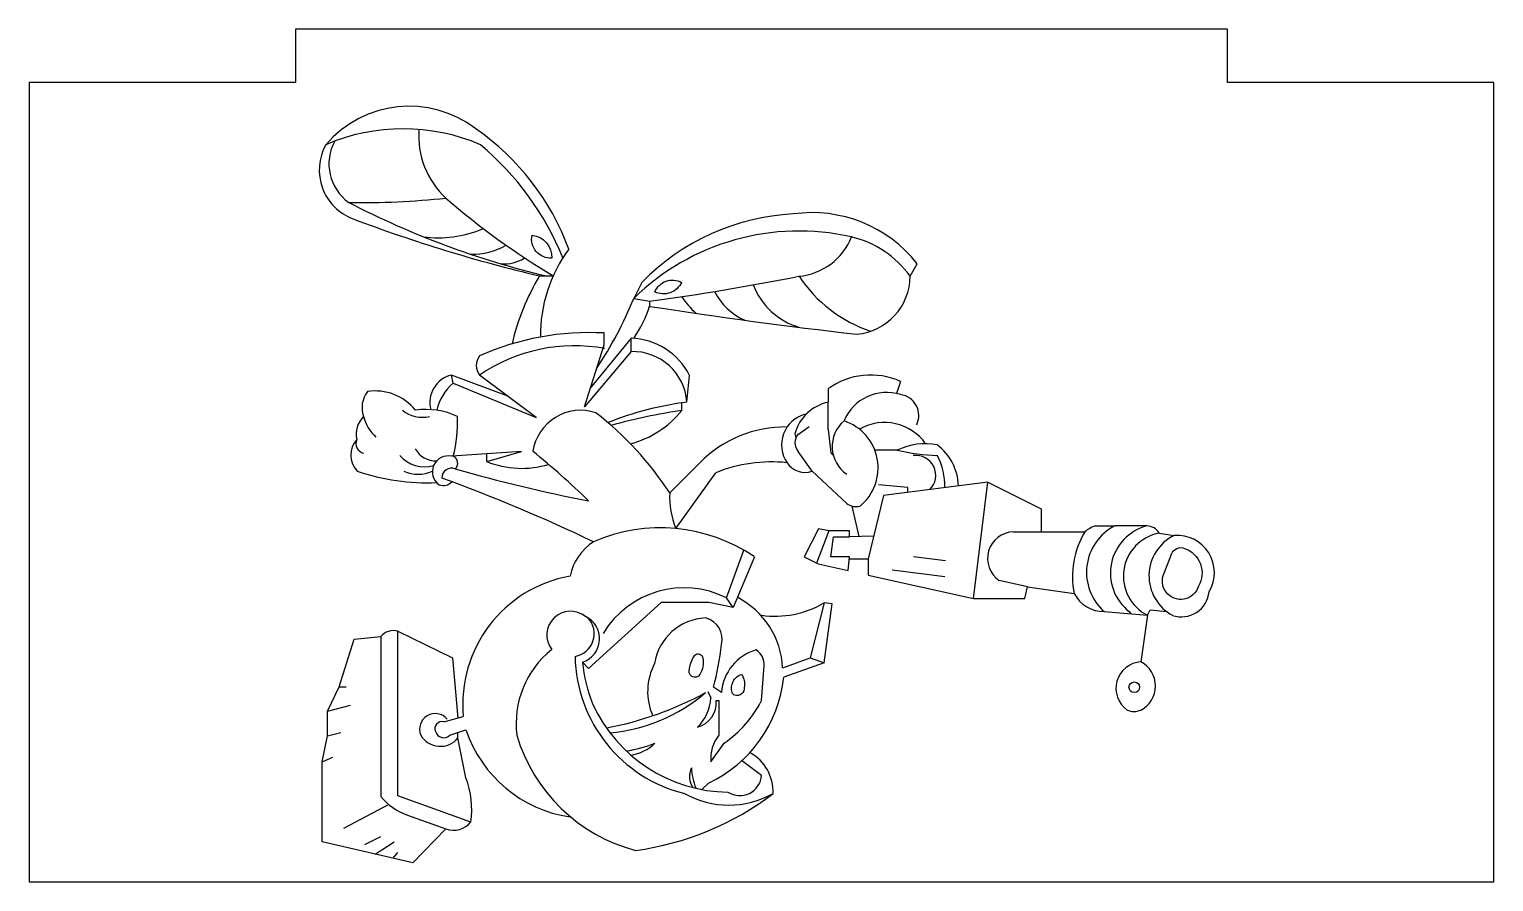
# Model space of a CAD drawing. Header units: inches. Extents: x -1.7 to 3.8, y -0.8 to 2.4.
import ezdxf

# ---------------------------------------------------------------- set-up
doc = ezdxf.new("R2010")
doc.units = ezdxf.units.IN
doc.layers.get('0').update_dxf_attribs({"linetype": 'CONTINUOUS'})

msp = doc.modelspace()

# ---------------------------------------------------------------- linework, layer by layer
for p, q in [((0, 1.65), (0.005, 1.6521)), ((0.159, 1.5404), (0.1608, 1.5414)), ((1.6082, 1.4729), (1.6346, 1.52)), ((0.2166, 1.4741), (0.2675, 1.4741)), ((0.6, 1.45), (0.57, 1.39)), ((0.57, 1.39), (0.63, 1.3791)), ((0.63, 1.36), (0.63, 1.3791)), ((0.3848, 0.9831), (0.4588, 1.215)), ((0.56, 1.24), (0.4069, 1.0524)), ((0.4588, 1.215), (0.4588, 1.26)), ((0.56, 1.19), (0.56, 1.24)), ((0.56, 1.19), (0.3848, 0.9831)), ((-0.1081, 1.0714), (-0.1149, 1.1018)), ((0.0971, 1.0223), (-0.1149, 1.1018)), ((0.2036, 0.9427), (-0.0095, 1.1018)), ((-0.1081, 1.0714), (0.2036, 0.9427)), ((0.77, 1), (0.78, 1.1)), ((1.3, 1.05), (1.3, 1)), ((1.5721, 1.078), (1.5573, 1.0329)), ((0.7504, 0.9687), (0.7504, 0.9974)), ((1.3, 0.8981), (1.3, 1)), ((1.1755, 0.8813), (1.1786, 0.8659)), ((1.184, 0.8767), (1.2289, 0.9084)), ((1.3, 0.8981), (1.31, 0.81)), ((0.1489, 0.8148), (-0.1132, 0.7969)), ((0.0183, 0.7771), (0.0179, 0.8058)), ((0.0183, 0.7771), (0.1489, 0.8148)), ((0.8178, 0.7728), (0.7052, 0.6593)), ((1.2397, 0.7407), (1.1874, 0.8148)), ((1.31, 0.81), (1.32, 0.8)), ((1.56, 0.82), (1.4756, 0.82)), ((0.728, 0.5257), (0.878, 0.7355)), ((1.37, 0.62), (1.2397, 0.7407)), ((1.5995, 0.68), (1.49, 0.69)), ((1.9, 0.7), (1.5086, 0.65)), ((1.5995, 0.6616), (1.5995, 0.68)), ((1.8466, 0.2632), (1.9, 0.7)), ((1.9, 0.7), (2.1, 0.6)), ((1.4173, 0.4958), (1.39, 0.61)), ((1.5086, 0.65), (1.45, 0.412)), ((2.1, 0.6), (2.1, 0.5136)), ((1.3029, 0.5167), (1.2564, 0.3961)), ((1.4709, 0.4968), (1.38, 0.4948)), ((1.996, 0.5136), (2.2648, 0.5136)), ((2.304, 0.5357), (2.3766, 0.5357)), ((2.4969, 0.5357), (2.3766, 0.5357)), ((2.5441, 0.5084), (2.6, 0.5)), ((0.918, 0.2661), (0.9835, 0.4449)), ((1.0231, 0.4202), (0.9439, 0.2299)), ((1.3793, 0.412), (1.45, 0.412)), ((1.45, 0.412), (1.45, 0.3513)), ((1.7414, 0.4047), (1.6212, 0.4194)), ((1.45, 0.3513), (1.8466, 0.2632)), ((1.7383, 0.3448), (1.5409, 0.369)), ((2.049, 0.3073), (1.9429, 0.3308)), ((2.0392, 0.2632), (2.049, 0.3073)), ((2.049, 0.3073), (2.2244, 0.2814)), ((0.6735, 0.248), (0.4, 0)), ((0.8526, 0.248), (0.6735, 0.248)), ((0.9439, 0.2299), (0.8526, 0.248)), ((0.9439, 0.2299), (0.918, 0.2661)), ((1.2854, 0.2465), (1.2334, 0.0402)), ((1.3151, 0.2426), (1.2854, 0.2465)), ((1.2854, 0.0216), (1.3151, 0.2426)), ((1.8466, 0.2632), (2.0392, 0.2632)), ((2.3373, 0.2141), (2.5, 0.2)), ((2.4306, 0.2141), (2.4365, 0.2055)), ((2.5, 0.2), (2.475, 0.025)), ((2.5, 0.2), (2.51, 0.22)), ((2.51, 0.22), (2.5711, 0.2147)), ((-0.48, 0.11), (-0.38, 0.12)), ((-0.38, 0.12), (-0.38, -0.48)), ((-0.3158, -0.4774), (-0.3158, 0.14)), ((-0.3158, 0.14), (-0.11, 0.04)), ((-0.5367, -0.0688), (-0.48, 0.11)), ((-0.11, 0.04), (-0.09, -0.1855)), ((0.4, 0), (0.3779, 0.0244)), ((1.05, -0.12), (1.06, 0.01)), ((1.1295, 0.0031), (1.2334, 0.0402)), ((1.2854, 0.0216), (1.1335, -0.0326)), ((1.2334, 0.0402), (1.2854, 0.0216)), ((-0.5799, -0.16), (-0.5367, -0.0688)), ((-0.5367, -0.0688), (-0.51, -0.0688)), ((0.8489, -0.0864), (0.86, -0.11)), ((0.9, -0.09), (0.87, -0.07)), ((-0.5799, -0.16), (-0.4935, -0.1379)), ((-0.5799, -0.2528), (-0.5799, -0.16)), ((0.88, -0.12), (0.89, -0.12)), ((0.89, -0.12), (0.89, -0.25)), ((-0.1431, -0.2), (-0.07, -0.18)), ((-0.6, -0.35), (-0.5799, -0.2528)), ((-0.5799, -0.2528), (-0.53, -0.24)), ((-0.12, -0.25), (-0.06, -0.23)), ((-0.09, -0.26), (-0.09, -0.24)), ((-0.06, -0.41), (-0.09, -0.26)), ((0.86, -0.35), (0.91, -0.28)), ((-0.6, -0.35), (-0.5599, -0.3324)), ((-0.6, -0.65), (-0.6, -0.35)), ((0.9754, -0.3441), (1.05, -0.4)), ((0.8507, -0.4298), (0.8263, -0.4542)), ((-0.0411, -0.5759), (-0.3158, -0.4774)), ((-0.35, -0.51), (-0.52, -0.6)), ((-0.28, -0.55), (-0.1356, -0.6018)), ((-0.2594, -0.7296), (-0.1356, -0.6018)), ((-0.2594, -0.7296), (-0.6, -0.65)), ((-0.44, -0.66), (-0.38, -0.63)), ((-0.4009, -0.6965), (-0.33, -0.65)), ((-0.3339, -0.7122), (-0.3157, -0.6898))]:
    msp.add_line(p, q)
for points in [[(0.5, -0.8), (3.3, -0.8), (3.8, -0.8), (3.8, 2.2), (2.8, 2.2), (2.8, 2.4), (-0.7, 2.4), (-0.7, 2.2), (-1.7, 2.2), (-1.7, -0.8), (-0.7, -0.8)], [(1.2626, 0.393), (1.3755, 0.3679), (1.38, 0.42), (1.31, 0.42), (1.3203, 0.4948), (1.38, 0.4948), (1.38, 0.5167), (1.3029, 0.5167), (1.2641, 0.5253), (1.21, 0.42)]]:
    msp.add_lwpolyline(points, close=True)
for points in [[(0.2622, 1.5408, -0.485931), (0.1881, 1.6271, -0.396823)], [(0.75, 1.45, -0.416165), (0.649, 1.4142, -0.441095)], [(2.6909, 0.3099, -1.091741), (2.5624, 0.3587), (2.59, 0.43, -0.418263), (2.639, 0.4513, -0.474272)], [(0.8189, -0.0225, -0.933181), (0.78, 0, -0.136706), (0.8, 0.05, -0.629458), (0.83, 0.04, -0.166264)], [(0.9854, -0.0707, -0.520854), (0.95, -0.1, -0.288115), (0.94, -0.09, -0.423889), (0.9753, -0.0218, -0.195609)]]:
    msp.add_lwpolyline(points, format="xyb", close=True)
msp.add_circle((2.45, -0.07), 0.02)
for centre, radius, start, end in [((-0.273, 1.6979), 0.413, 52.7437, 139.3701), ((-0.2961, 1.2919), 0.7347, 66.725, 113.275), ((-0.3968, 1.8948), 0.1778, 151.1721, 234.5074), ((0.0799, 1.9995), 0.3173, 175.5334, 227.3174), ((-0.5668, 1.2455), 0.9519, 20.2412, 55.1564), ((-0.4156, 1.8717), 0.1956, 150.8758, 249.6556), ((-0.7128, 1.1264), 1.0983, 22.2315, 49.9316), ((-0.45, 4.7276), 2.978, 269.038, 276.0672), ((1.7432, 3.9316), 2.8666, 229.0583, 239.0154), ((0.9935, 4.6306), 3.2448, 242.5946, 256.6085), ((1.216, 0.8436), 0.8644, 93.0915, 135.447), ((1.2396, 1.2088), 0.5029, 38.2307, 98.0292), ((1.5412, 7.0542), 5.7352, 249.32547, 256.64564), ((-0.1625, 2.0369), 0.4196, 262.1638, 292.7803), ((1.1908, 0.7537), 0.889, 77.203, 134.2936), ((1.1694, 1.7067), 0.2348, 275.2515, 338.4847), ((1.2999, 1.251), 0.3799, 35.7425, 76.6278), ((-0.0377, 1.8159), 0.2604, 269.0276, 299.5247), ((0.0814, 1.6713), 0.1522, 266.5343, 300.665), ((0.7663, 1.2502), 0.5468, 143.5902, 180.5873), ((0.9458, 1.0302), 0.8537, 148.6701, 167.2088), ((-0.7296, 11.2278), 9.9421, 277.85977, 281.13727), ((1.2689, 1.5385), 0.2688, 201.3575, 253.1153), ((1.6305, 1.767), 0.5289, 213.7761, 251.1446), ((1.3878, 1.4749), 0.2205, 275.3336, 359.4833), ((-0.7173, 1.9053), 1.3866, 325.9145, 338.1844), ((1.1184, 1.6545), 0.4497, 215.0152, 225.464), ((1.0783, 1.5173), 0.2284, 206.3771, 246.4631), ((0.159, 1.5194), 0.4972, 325.7459, 341.303), ((3.5189, 19.9038), 18.7675, 261.14513, 263.54265), ((0.4044, 0.2371), 1.0243, 86.9594, 113.8366), ((0.3487, 0.5741), 0.6378, 79.7481, 124.1735), ((0.5531, 0.9863), 0.2538, 26.6187, 88.4389), ((0.0405, 1.1379), 0.0617, 144.1474, 215.8526), ((0.5666, 0.9862), 0.2039, 3.8675, 91.8573), ((-0.0908, 1), 0.1046, 103.3196, 195.3834), ((1.4602, 0.8297), 0.2724, 65.7382, 126.0259), ((0.0066, 0.9338), 0.1792, 129.8043, 168.3891), ((-0.3514, 0.9797), 0.099, 142.491, 199.7062), ((-0.4, 0.8507), 0.1916, 38.4931, 99.0059), ((0.915, -0.1757), 1.1846, 97.0305, 111.89), ((1.334, 0.8398), 0.1638, 101.9619, 165.2986), ((1.5207, 0.8625), 0.1743, 72.843, 157.2117), ((1.5604, 0.9495), 0.0804, -25.5794, 81.6471), ((-0.3784, 0.88), 0.0937, 134.9684, 192.323), ((-0.2807, 0.9915), 0.1701, 195.4034, 226.1791), ((-0.2246, 1.0581), 0.1148, 230.2794, 283.6799), ((-0.21, 0.6913), 0.2815, 65.0613, 98.168), ((-0.6644, 0.9326), 0.5733, -13.6983, 1.3962), ((0.3713, 0.7869), 0.1827, 71.9645, 170.9084), ((-0.3304, -0.0157), 1.2362, 33.0975, 52.1627), ((1.0271, -0.9956), 1.9837, 98.0178, 105.8398), ((0.4622, 1.2017), 0.3706, 284.9869, 321.0436), ((1.2436, 0.84), 0.1184, 104.637, 214.5549), ((1.1403, 0.4531), 0.4541, 89.2703, 135.2467), ((1.228, 0.8481), 0.0525, 140.7017, 219.2983), ((1.4413, 0.8338), 0.126, 130.222, 235.5028), ((1.3022, 0.7535), 0.1857, -50.6232, 71.8625), ((1.512, 0.7343), 0.1896, 35.4654, 119.046), ((-0.4067, 0.8017), 0.0861, 137.3487, 224.2314), ((-0.4356, 0.845), 0.0375, 156.4102, 256.0665), ((1.665, 0.605), 0.2393, 79.1597, 116.0296), ((1.5908, 0.6808), 0.1989, 1.4828, 53.1734), ((-0.217, 0.8761), 0.1186, 219.6021, 287.5334), ((-0.1734, 0.8688), 0.0888, 209.6671, 272.1699), ((-0.127, 0.7392), 0.0593, 76.5495, 236.1471), ((-0.1196, 0.7709), 0.0287, -46.8563, 64.8616), ((0.1489, 1.1018), 0.35, 248.0901, 286.7855), ((-1.7248, -1.5507), 3.0447, 45.7429, 51.0069), ((1.0884, 0.2066), 0.5692, 84.1894, 111.6894), ((1.2137, 0.8173), 0.0809, 213.3119, 288.7951), ((1.7471, 1.6509), 0.8518, 257.3089, 267.5018), ((1.6295, 0.7257), 0.0749, -45.7374, 97.2967), ((1.5021, 0.6879), 0.2362, -2.0702, 28.3476), ((-0.2088, 1.4851), 0.7875, 250.7578, 272.8176), ((-0.2398, 0.8548), 0.1252, 244.6752, 295.3248), ((-0.1132, 0.7147), 0.0377, 69.5285, 178.9045), ((-2.2815, -5.1559), 6.2459, 64.38564, 70.05487), ((1.4676, 6.1802), 5.6519, 253.8971, 259.1115), ((-0.145, 0.7298), 0.0426, 249.3584, 318.3729), ((1.0231, 0.645), 0.3182, 177.4143, 202.0057), ((1.405, 0.665), 0.057, 232.125, 285.2551), ((0.6699, -0.1023), 0.6307, 55.9483, 113.4761), ((1.9989, 0.4137), 0.1, 91.6738, 235.9513), ((2.5409, 0.3459), 0.323, 148.7302, 191.5301), ((2.342, 0.4227), 0.1193, 108.5985, 130.3416), ((2.4666, 0.3615), 0.1961, 117.3261, 228.747), ((2.5441, 0.3583), 0.1836, 104.8934, 231.8146), ((2.5731, 0.3469), 0.1641, 100.2097, 243.5301), ((2.4969, 0.4813), 0.0544, 29.8793, 90), ((2.6739, 0.3484), 0.1686, 115.9838, 241.6716), ((2.611, 0.3606), 0.1398, -30.8924, 94.5114), ((0.5326, 0.3043), 0.2062, 123.5353, 168.0333), ((0.4167, -0.1342), 0.4888, 100.1161, 185.3746), ((0.7596, -0.0535), 0.3567, 63.6292, 148.7112), ((2.3363, 0.3407), 0.1266, 207.9339, 270.4247), ((2.6274, 0.2985), 0.1041, 251.2257, 354.6444), ((0.8145, -0.0124), 0.3153, 2.8106, 62.6166), ((1.1, 0.5657), 0.3691, 262.2154, 300.1533), ((0.3331, 0.1257), 0.0894, 51.3525, 217.283), ((0.3345, 0.1316), 0.0872, -79.9473, 41.7591), ((0.3497, 0.1121), 0.0921, -72.1881, 64.7834), ((0.8479, -0.0115), 0.2017, 92.2379, 171.2204), ((0.82, 0.11), 0.0825, -14.0362, 75.9638), ((-0.3329, 0.0819), 0.0606, 73.6203, 141.0004), ((0.4843, -0.2064), 0.3559, 128.6541, 187.1106), ((-0.3558, 0.2427), 1.2651, 345.6914, 353.0693), ((1.079, -0.1026), 0.1795, 105.8502, 175.9621), ((0.995, 0.015), 0.0652, -4.3987, 57.5288), ((0.8909, 0.0564), 0.5413, 181.1338, 256.1532), ((0.9054, 0.0695), 0.5295, 184.8869, 202.629), ((0.8489, -0.0864), 0.2265, 152.1872, 203.6014), ((2.4805, -0.0741), 0.0993, 93.1487, 235.0094), ((2.4274, -0.0653), 0.102, -62.195, 62.195), ((0.6403, 0.0193), 0.4959, 295.1008, 353.9896), ((0.2359, 1.0182), 1.2622, 280.5674, 298.5956), ((0.4236, 0.3984), 0.6418, 275.1051, 310.4491), ((0.69, -0.0991), 0.1704, 314.7866, 356.3255), ((0.9312, 0.1022), 0.5662, 204.6795, 269.2374), ((0.7852, -0.1281), 0.0952, -74.8754, 4.8913), ((0.6571, 0.0826), 0.4421, 304.9009, 332.7272), ((2.4493, -0.0969), 0.064, 246.2753, 293.7247), ((-0.1753, -0.2278), 0.059, 39.7841, 202.1434), ((-0.1497, -0.2262), 0.027, 75.8568, 202.4285), ((-0.1565, -0.2065), 0.0854, 210.6095, 321.2192), ((-0.1431, -0.2261), 0.0333, 198.3335, 314.0229), ((0.4033, -0.0733), 0.4891, 198.6817, 261.4772), ((0.7386, -0.0699), 0.6338, 196.558, 255.2393), ((0.9917, -0.335), 0.1325, 140.1022, 186.4993), ((0.4611, 0.2038), 0.5194, 278.978, 291.3259), ((0.5307, -0.1536), 0.1738, 279.5444, 313.3291), ((0.9236, -0.4639), 0.1702, -1.7748, 60.4292), ((0.8604, -0.4046), 0.0806, 156.4746, 211.3115), ((1.0535, -0.3558), 0.2675, 183.5524, 200.4409), ((-0.3874, -0.5312), 0.3491, -7.3525, 20.3209), ((0.9682, -0.3951), 0.082, 237.1003, 356.5697), ((-0.2017, -0.3317), 0.232, 219.7529, 250.2631), ((0.4298, 0.4053), 1.0979, 277.7088, 307.205), ((0.9275, -0.1708), 0.3415, 240.8868, 299.1132), ((-0.1068, -0.5216), 0.0852, 250.2631, 320.4257)]:
    msp.add_arc(centre, radius, start, end)

doc.saveas('drawing.dxf')
